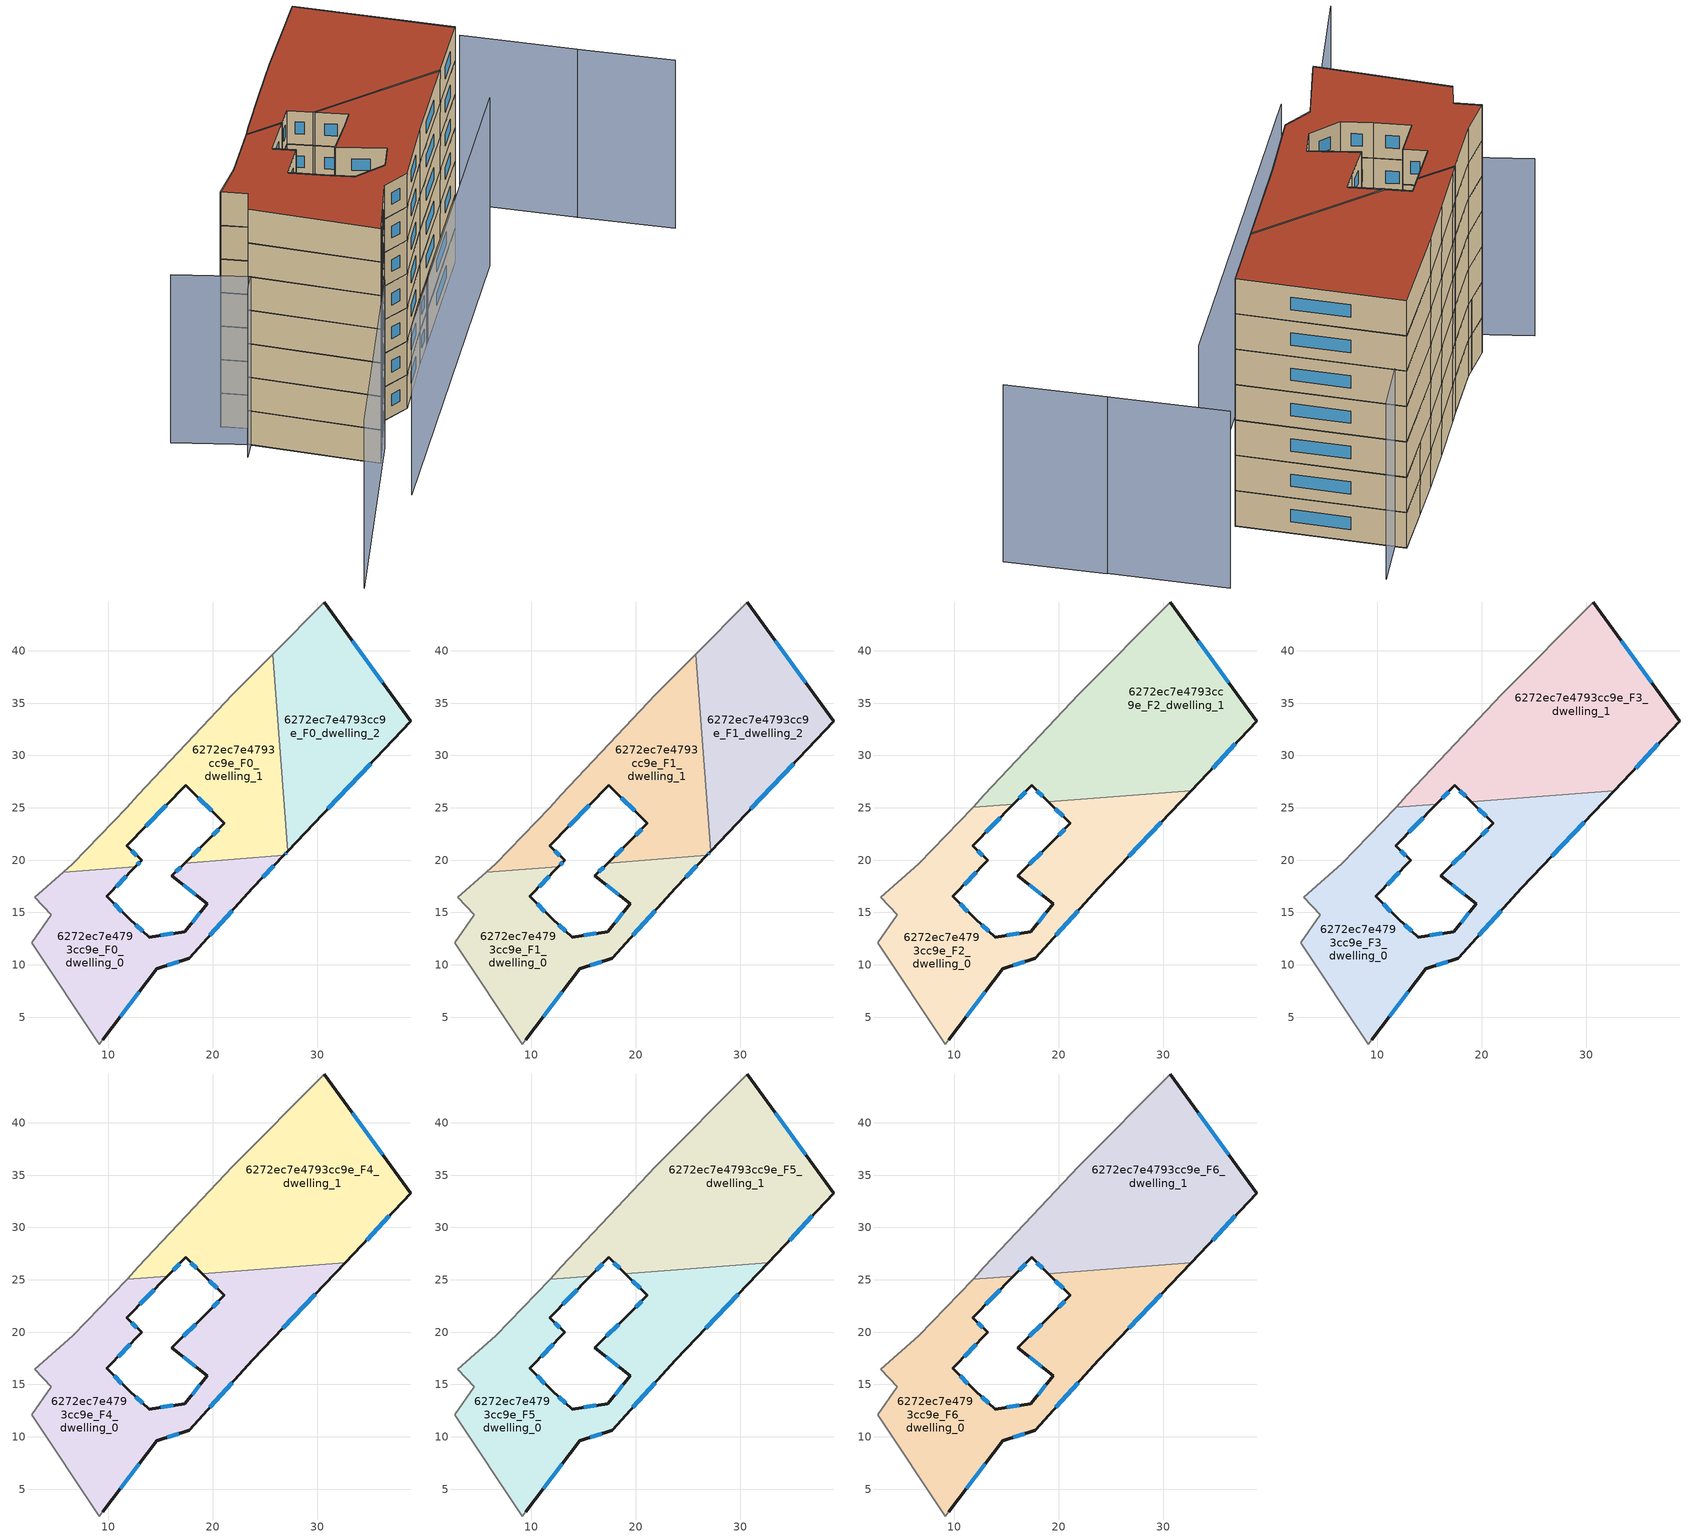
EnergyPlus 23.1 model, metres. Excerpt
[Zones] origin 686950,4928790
6272ec7e4793cc9e_F0_dwelling_0
 floor ground (EU_floor_Construction): 17.75,10.62 23.84,17.35 26.77,20.45 17.31,19.72 16.08,18.5 19.45,15.82 17.33,13.17 13.91,12.66 12.02,14.38 9.86,16.54 12.6,19.36 5.71,18.83 2.98,16.44 4.58,14.78 2.69,12.1 9.17,2.43 9.48,2.84 14.66,9.63 z0
 wall outside (EU_wall_Construction): 12.6,19.36 9.86,16.54 12.02,14.38 13.91,12.66 17.33,13.17 19.45,15.82 16.08,18.5 17.31,19.72 / 26.77,20.45 23.84,17.35 17.75,10.62 14.66,9.63 9.48,2.84 z0:3
 wall adiabatic (EU_wall_Construction): 9.48,2.84 9.17,2.43 2.69,12.1 4.58,14.78 2.98,16.44 5.71,18.83 z0:3
 wall to 6272ec7e4793cc9e_F0_dwelling_1 (EU_wall_Construction): 5.71,18.83 12.6,19.36 / 17.31,19.72 26.77,20.45 z0:3
 window (EU_Window_Construction): 12.97,7.43 11.16,5.05 / 11.71,18.45 10.75,17.46 / 10.56,15.84 11.31,15.09 / 12.63,13.82 13.29,13.22 / 15.02,12.82 16.21,13 / 18.02,14.03 18.76,14.95 / 18.35,16.69 17.17,17.63 / 16.48,18.9 16.91,19.33 / 25.82,19.44 24.79,18.36 / 21.86,15.17 19.73,12.81 / 16.74,10.3 15.66,9.96 z0.98:2.02
6272ec7e4793cc9e_F0_dwelling_1
 floor ground (EU_floor_Construction): 26.77,20.45 27.16,20.86 25.71,39.68 21.92,35.83 17.46,31.12 12.88,26.23 11.78,25.01 6.63,19.63 5.71,18.83 12.6,19.36 13.2,19.97 11.78,21.37 17.4,27.13 21.11,23.52 19.46,21.83 17.31,19.72 z0
 wall outside (EU_wall_Construction): 27.16,20.86 26.77,20.45 / 17.31,19.72 19.46,21.83 21.11,23.52 17.4,27.13 11.78,21.37 13.2,19.97 12.6,19.36 z0:3
 wall adiabatic (EU_wall_Construction): 5.71,18.83 6.63,19.63 11.78,25.01 12.88,26.23 17.46,31.12 21.92,35.83 25.71,39.68 z0:3
 wall to 6272ec7e4793cc9e_F0_dwelling_2 (EU_wall_Construction): 25.71,39.68 27.16,20.86 z0:3
 window (EU_Window_Construction): 27.03,20.72 26.9,20.58 / 18.01,20.41 18.76,21.15 / 19.99,22.38 20.57,22.97 / 19.9,24.7 18.6,25.96 / 15.57,25.26 13.6,23.24 / 12.24,20.91 12.74,20.43 / 13,19.78 12.79,19.56 z0.98:2.02
6272ec7e4793cc9e_F0_dwelling_2
 floor ground (EU_floor_Construction): 27.16,20.86 38.92,33.25 30.63,44.66 25.71,39.68 z0
 wall outside (EU_wall_Construction): 30.63,44.66 38.92,33.25 27.16,20.86 z0:3
 wall adiabatic (EU_wall_Construction): 25.71,39.68 30.63,44.66 z0:3
 window (EU_Window_Construction): 35.09,29.22 30.98,24.89 / 33.32,40.95 36.22,36.96 z0.98:2.02
6272ec7e4793cc9e_F1_dwelling_0
 floor to 6272ec7e4793cc9e_F0_dwelling_0 (EU_floor_Construction): 17.75,10.62 23.84,17.35 26.77,20.45 17.31,19.72 16.08,18.5 19.45,15.82 17.33,13.17 13.91,12.66 12.02,14.38 9.86,16.54 12.6,19.36 5.71,18.83 2.98,16.44 4.58,14.78 2.69,12.1 9.17,2.43 9.48,2.84 14.66,9.63 z3
 wall outside (EU_wall_Construction): 12.6,19.36 9.86,16.54 12.02,14.38 13.91,12.66 17.33,13.17 19.45,15.82 16.08,18.5 17.31,19.72 / 26.77,20.45 23.84,17.35 17.75,10.62 14.66,9.63 9.48,2.84 z3:6
 wall adiabatic (EU_wall_Construction): 9.48,2.84 9.17,2.43 2.69,12.1 4.58,14.78 2.98,16.44 5.71,18.83 z3:6
 wall to 6272ec7e4793cc9e_F1_dwelling_1 (EU_wall_Construction): 5.71,18.83 12.6,19.36 / 17.31,19.72 26.77,20.45 z3:6
 window (EU_Window_Construction): 12.97,7.43 11.16,5.05 / 11.71,18.45 10.75,17.46 / 10.56,15.84 11.31,15.09 / 12.63,13.82 13.29,13.22 / 15.02,12.82 16.21,13 / 18.02,14.03 18.76,14.95 / 18.35,16.69 17.17,17.63 / 16.48,18.9 16.91,19.33 / 25.82,19.44 24.79,18.36 / 21.86,15.17 19.73,12.81 / 16.74,10.3 15.66,9.96 z3.98:5.02
6272ec7e4793cc9e_F1_dwelling_1
 floor to 6272ec7e4793cc9e_F0_dwelling_1 (EU_floor_Construction): 26.77,20.45 27.16,20.86 25.71,39.68 21.92,35.83 17.46,31.12 12.88,26.23 11.78,25.01 6.63,19.63 5.71,18.83 12.6,19.36 13.2,19.97 11.78,21.37 17.4,27.13 21.11,23.52 19.46,21.83 17.31,19.72 z3
 wall outside (EU_wall_Construction): 27.16,20.86 26.77,20.45 / 17.31,19.72 19.46,21.83 21.11,23.52 17.4,27.13 11.78,21.37 13.2,19.97 12.6,19.36 z3:6
 wall adiabatic (EU_wall_Construction): 5.71,18.83 6.63,19.63 11.78,25.01 12.88,26.23 17.46,31.12 21.92,35.83 25.71,39.68 z3:6
 wall to 6272ec7e4793cc9e_F1_dwelling_2 (EU_wall_Construction): 25.71,39.68 27.16,20.86 z3:6
 window (EU_Window_Construction): 27.03,20.72 26.9,20.58 / 18.01,20.41 18.76,21.15 / 19.99,22.38 20.57,22.97 / 19.9,24.7 18.6,25.96 / 15.57,25.26 13.6,23.24 / 12.24,20.91 12.74,20.43 / 13,19.78 12.79,19.56 z3.98:5.02
6272ec7e4793cc9e_F1_dwelling_2
 floor to 6272ec7e4793cc9e_F0_dwelling_2 (EU_floor_Construction): 27.16,20.86 38.92,33.25 30.63,44.66 25.71,39.68 z3
 wall outside (EU_wall_Construction): 30.63,44.66 38.92,33.25 27.16,20.86 z3:6
 wall adiabatic (EU_wall_Construction): 25.71,39.68 30.63,44.66 z3:6
 window (EU_Window_Construction): 35.09,29.22 30.98,24.89 / 33.32,40.95 36.22,36.96 z3.98:5.02
6272ec7e4793cc9e_F2_dwelling_0
 floor to 6272ec7e4793cc9e_F1_dwelling_0 (EU_floor_Construction): 17.75,10.62 23.84,17.35 24.56,20.28 17.31,19.72 16.08,18.5 19.45,15.82 17.33,13.17 13.91,12.66 12.02,14.38 9.86,16.54 12.6,19.36 5.71,18.83 2.98,16.44 4.58,14.78 2.69,12.1 9.17,2.43 9.48,2.84 14.66,9.63 z6; 23.84,17.35 26.77,20.45 24.56,20.28 z6
 floor to 6272ec7e4793cc9e_F1_dwelling_1 (EU_floor_Construction): 26.77,20.45 27.16,20.86 24.95,21.83 24.56,20.28 z6; 13.2,19.97 11.78,21.37 15.65,25.34 11.81,25.05 11.78,25.01 6.63,19.63 5.71,18.83 12.6,19.36 z6; 24.56,20.28 24.95,21.83 21.11,23.52 19.46,21.83 17.31,19.72 z6; 24.95,21.83 26.02,26.14 18.98,25.6 21.11,23.52 z6; 27.16,20.86 26.75,26.19 26.02,26.14 24.95,21.83 z6
 floor to 6272ec7e4793cc9e_F1_dwelling_2 (EU_floor_Construction): 27.16,20.86 32.65,26.64 26.75,26.19 z6
 wall outside (EU_wall_Construction): 15.65,25.34 11.78,21.37 13.2,19.97 9.86,16.54 12.02,14.38 13.91,12.66 17.33,13.17 19.45,15.82 16.08,18.5 19.46,21.83 21.11,23.52 18.98,25.6 / 32.65,26.64 23.84,17.35 17.75,10.62 14.66,9.63 9.48,2.84 z6:9
 wall adiabatic (EU_wall_Construction): 9.48,2.84 9.17,2.43 2.69,12.1 4.58,14.78 2.98,16.44 6.63,19.63 11.78,25.01 11.81,25.05 z6:9
 wall to 6272ec7e4793cc9e_F2_dwelling_1 (EU_wall_Construction): 11.81,25.05 15.65,25.34 / 18.98,25.6 32.65,26.65 z6:9
 window (EU_Window_Construction): 12.97,7.43 11.16,5.05 / 14.39,24.05 13.04,22.66 / 12.24,20.91 12.74,20.43 / 12.11,18.86 10.94,17.66 / 10.56,15.84 11.31,15.09 / 12.63,13.82 13.29,13.22 / 15.02,12.82 16.21,13 / 18.02,14.03 18.76,14.95 / 18.35,16.69 17.17,17.63 / 17.18,19.59 18.36,20.75 / 19.99,22.38 20.57,22.97 / 20.41,24.2 19.67,24.92 / 29.78,23.62 26.7,20.38 / 21.86,15.17 19.73,12.81 / 16.74,10.3 15.66,9.96 z6.98:8.02
6272ec7e4793cc9e_F2_dwelling_1
 floor to 6272ec7e4793cc9e_F1_dwelling_1 (EU_floor_Construction): 26.75,26.19 25.71,39.68 21.92,35.83 17.46,31.12 12.88,26.23 11.81,25.05 15.65,25.34 17.4,27.13 18.98,25.6 z6
 floor to 6272ec7e4793cc9e_F1_dwelling_2 (EU_floor_Construction): 32.65,26.64 38.92,33.25 30.63,44.66 25.71,39.68 26.75,26.19 z6
 wall outside (EU_wall_Construction): 30.63,44.66 38.92,33.25 32.65,26.64 / 18.98,25.6 17.4,27.13 15.65,25.34 z6:9
 wall adiabatic (EU_wall_Construction): 11.81,25.05 12.88,26.23 17.46,31.12 21.92,35.83 30.63,44.66 z6:9
 window (EU_Window_Construction): 16.83,26.55 16.22,25.92 / 33.32,40.95 36.22,36.96 / 36.88,31.1 34.69,28.79 / 18.46,26.1 17.91,26.63 z6.98:8.02
6272ec7e4793cc9e_F3_dwelling_0
 floor to 6272ec7e4793cc9e_F2_dwelling_0 (EU_floor_Construction): 17.75,10.62 23.84,17.35 32.65,26.64 18.98,25.6 21.11,23.52 19.46,21.83 16.08,18.5 19.45,15.82 17.33,13.17 13.91,12.66 12.02,14.38 9.86,16.54 13.2,19.97 11.78,21.37 15.65,25.34 11.81,25.05 11.78,25.01 6.63,19.63 2.98,16.44 4.58,14.78 2.69,12.1 9.17,2.43 9.48,2.84 14.66,9.63 z9
 wall outside (EU_wall_Construction): 15.65,25.34 11.78,21.37 13.2,19.97 9.86,16.54 12.02,14.38 13.91,12.66 17.33,13.17 19.45,15.82 16.08,18.5 19.46,21.83 21.11,23.52 18.98,25.6 / 32.65,26.64 23.84,17.35 17.75,10.62 14.66,9.63 9.48,2.84 z9:12
 wall adiabatic (EU_wall_Construction): 9.48,2.84 9.17,2.43 2.69,12.1 4.58,14.78 2.98,16.44 6.63,19.63 11.78,25.01 11.81,25.05 z9:12
 wall to 6272ec7e4793cc9e_F3_dwelling_1 (EU_wall_Construction): 11.81,25.05 15.65,25.34 / 18.98,25.6 32.65,26.65 z9:12
 window (EU_Window_Construction): 12.97,7.43 11.16,5.05 / 14.39,24.05 13.04,22.66 / 12.24,20.91 12.74,20.43 / 12.11,18.86 10.94,17.66 / 10.56,15.84 11.31,15.09 / 12.63,13.82 13.29,13.22 / 15.02,12.82 16.21,13 / 18.02,14.03 18.76,14.95 / 18.35,16.69 17.17,17.63 / 17.18,19.59 18.36,20.75 / 19.99,22.38 20.57,22.97 / 20.41,24.2 19.67,24.92 / 29.78,23.62 26.7,20.38 / 21.86,15.17 19.73,12.81 / 16.74,10.3 15.66,9.96 z9.98:11.02
6272ec7e4793cc9e_F3_dwelling_1
 floor to 6272ec7e4793cc9e_F2_dwelling_1 (EU_floor_Construction): 32.65,26.64 38.92,33.25 30.63,44.66 21.92,35.83 17.46,31.12 12.88,26.23 11.81,25.05 15.65,25.34 17.4,27.13 18.98,25.6 z9
 wall outside (EU_wall_Construction): 30.63,44.66 38.92,33.25 32.65,26.64 / 18.98,25.6 17.4,27.13 15.65,25.34 z9:12
 wall adiabatic (EU_wall_Construction): 11.81,25.05 12.88,26.23 17.46,31.12 21.92,35.83 30.63,44.66 z9:12
 window (EU_Window_Construction): 16.83,26.55 16.22,25.92 / 33.32,40.95 36.22,36.96 / 36.88,31.1 34.69,28.79 / 18.46,26.1 17.91,26.63 z9.98:11.02
6272ec7e4793cc9e_F4_dwelling_0
 floor to 6272ec7e4793cc9e_F3_dwelling_0 (EU_floor_Construction): 17.75,10.62 23.84,17.35 32.65,26.64 18.98,25.6 21.11,23.52 19.46,21.83 16.08,18.5 19.45,15.82 17.33,13.17 13.91,12.66 12.02,14.38 9.86,16.54 13.2,19.97 11.78,21.37 15.65,25.34 11.81,25.05 11.78,25.01 6.63,19.63 2.98,16.44 4.58,14.78 2.69,12.1 9.17,2.43 9.48,2.84 14.66,9.63 z12
 wall outside (EU_wall_Construction): 15.65,25.34 11.78,21.37 13.2,19.97 9.86,16.54 12.02,14.38 13.91,12.66 17.33,13.17 19.45,15.82 16.08,18.5 19.46,21.83 21.11,23.52 18.98,25.6 / 32.65,26.64 23.84,17.35 17.75,10.62 14.66,9.63 9.48,2.84 z12:15
 wall adiabatic (EU_wall_Construction): 9.48,2.84 9.17,2.43 2.69,12.1 4.58,14.78 2.98,16.44 6.63,19.63 11.78,25.01 11.81,25.05 z12:15
 wall to 6272ec7e4793cc9e_F4_dwelling_1 (EU_wall_Construction): 11.81,25.05 15.65,25.34 / 18.98,25.6 32.65,26.65 z12:15
 window (EU_Window_Construction): 12.97,7.43 11.16,5.05 / 14.39,24.05 13.04,22.66 / 12.24,20.91 12.74,20.43 / 12.11,18.86 10.94,17.66 / 10.56,15.84 11.31,15.09 / 12.63,13.82 13.29,13.22 / 15.02,12.82 16.21,13 / 18.02,14.03 18.76,14.95 / 18.35,16.69 17.17,17.63 / 17.18,19.59 18.36,20.75 / 19.99,22.38 20.57,22.97 / 20.41,24.2 19.67,24.92 / 29.78,23.62 26.7,20.38 / 21.86,15.17 19.73,12.81 / 16.74,10.3 15.66,9.96 z12.98:14.02
6272ec7e4793cc9e_F4_dwelling_1
 floor to 6272ec7e4793cc9e_F3_dwelling_1 (EU_floor_Construction): 32.65,26.64 38.92,33.25 30.63,44.66 21.92,35.83 17.46,31.12 12.88,26.23 11.81,25.05 15.65,25.34 17.4,27.13 18.98,25.6 z12
 wall outside (EU_wall_Construction): 30.63,44.66 38.92,33.25 32.65,26.64 / 18.98,25.6 17.4,27.13 15.65,25.34 z12:15
 wall adiabatic (EU_wall_Construction): 11.81,25.05 12.88,26.23 17.46,31.12 21.92,35.83 30.63,44.66 z12:15
 window (EU_Window_Construction): 16.83,26.55 16.22,25.92 / 33.32,40.95 36.22,36.96 / 36.88,31.1 34.69,28.79 / 18.46,26.1 17.91,26.63 z12.98:14.02
6272ec7e4793cc9e_F5_dwelling_0
 floor to 6272ec7e4793cc9e_F4_dwelling_0 (EU_floor_Construction): 17.75,10.62 23.84,17.35 32.65,26.64 18.98,25.6 21.11,23.52 19.46,21.83 16.08,18.5 19.45,15.82 17.33,13.17 13.91,12.66 12.02,14.38 9.86,16.54 13.2,19.97 11.78,21.37 15.65,25.34 11.81,25.05 11.78,25.01 6.63,19.63 2.98,16.44 4.58,14.78 2.69,12.1 9.17,2.43 9.48,2.84 14.66,9.63 z15
 wall outside (EU_wall_Construction): 15.65,25.34 11.78,21.37 13.2,19.97 9.86,16.54 12.02,14.38 13.91,12.66 17.33,13.17 19.45,15.82 16.08,18.5 19.46,21.83 21.11,23.52 18.98,25.6 / 32.65,26.64 23.84,17.35 17.75,10.62 14.66,9.63 9.48,2.84 z15:18
 wall adiabatic (EU_wall_Construction): 9.48,2.84 9.17,2.43 2.69,12.1 4.58,14.78 2.98,16.44 6.63,19.63 11.78,25.01 11.81,25.05 z15:18
 wall to 6272ec7e4793cc9e_F5_dwelling_1 (EU_wall_Construction): 11.81,25.05 15.65,25.34 / 18.98,25.6 32.65,26.65 z15:18
 window (EU_Window_Construction): 12.97,7.43 11.16,5.05 / 14.39,24.05 13.04,22.66 / 12.24,20.91 12.74,20.43 / 12.11,18.86 10.94,17.66 / 10.56,15.84 11.31,15.09 / 12.63,13.82 13.29,13.22 / 15.02,12.82 16.21,13 / 18.02,14.03 18.76,14.95 / 18.35,16.69 17.17,17.63 / 17.18,19.59 18.36,20.75 / 19.99,22.38 20.57,22.97 / 20.41,24.2 19.67,24.92 / 29.78,23.62 26.7,20.38 / 21.86,15.17 19.73,12.81 / 16.74,10.3 15.66,9.96 z15.98:17.02
6272ec7e4793cc9e_F5_dwelling_1
 floor to 6272ec7e4793cc9e_F4_dwelling_1 (EU_floor_Construction): 32.65,26.64 38.92,33.25 30.63,44.66 21.92,35.83 17.46,31.12 12.88,26.23 11.81,25.05 15.65,25.34 17.4,27.13 18.98,25.6 z15
 wall outside (EU_wall_Construction): 30.63,44.66 38.92,33.25 32.65,26.64 / 18.98,25.6 17.4,27.13 15.65,25.34 z15:18
 wall adiabatic (EU_wall_Construction): 11.81,25.05 12.88,26.23 17.46,31.12 21.92,35.83 30.63,44.66 z15:18
 window (EU_Window_Construction): 16.83,26.55 16.22,25.92 / 33.32,40.95 36.22,36.96 / 36.88,31.1 34.69,28.79 / 18.46,26.1 17.91,26.63 z15.98:17.02
6272ec7e4793cc9e_F6_dwelling_0
 floor to 6272ec7e4793cc9e_F5_dwelling_0 (EU_floor_Construction): 17.75,10.62 23.84,17.35 32.65,26.64 18.98,25.6 21.11,23.52 19.46,21.83 16.08,18.5 19.45,15.82 17.33,13.17 13.91,12.66 12.02,14.38 9.86,16.54 13.2,19.97 11.78,21.37 15.65,25.34 11.81,25.05 11.78,25.01 6.63,19.63 2.98,16.44 4.58,14.78 2.69,12.1 9.17,2.43 9.48,2.84 14.66,9.63 z18
 wall outside (EU_wall_Construction): 15.65,25.34 11.78,21.37 13.2,19.97 9.86,16.54 12.02,14.38 13.91,12.66 17.33,13.17 19.45,15.82 16.08,18.5 19.46,21.83 21.11,23.52 18.98,25.6 / 32.65,26.64 23.84,17.35 17.75,10.62 14.66,9.63 9.48,2.84 z18:21
 wall adiabatic (EU_wall_Construction): 9.48,2.84 9.17,2.43 2.69,12.1 4.58,14.78 2.98,16.44 6.63,19.63 11.78,25.01 11.81,25.05 z18:21
 wall to 6272ec7e4793cc9e_F6_dwelling_1 (EU_wall_Construction): 11.81,25.05 15.65,25.34 / 18.98,25.6 32.65,26.65 z18:21
 window (EU_Window_Construction): 12.97,7.43 11.16,5.05 / 14.39,24.05 13.04,22.66 / 12.24,20.91 12.74,20.43 / 12.11,18.86 10.94,17.66 / 10.56,15.84 11.31,15.09 / 12.63,13.82 13.29,13.22 / 15.02,12.82 16.21,13 / 18.02,14.03 18.76,14.95 / 18.35,16.69 17.17,17.63 / 17.18,19.59 18.36,20.75 / 19.99,22.38 20.57,22.97 / 20.41,24.2 19.67,24.92 / 29.78,23.62 26.7,20.38 / 21.86,15.17 19.73,12.81 / 16.74,10.3 15.66,9.96 z18.98:20.02
 roof outside (EU_roof_Construction): 32.65,26.64 23.84,17.35 17.75,10.62 14.66,9.63 9.48,2.84 9.17,2.43 2.69,12.1 4.58,14.78 2.98,16.44 6.63,19.63 11.78,25.01 11.81,25.05 15.65,25.34 11.78,21.37 13.2,19.97 9.86,16.54 12.02,14.38 13.91,12.66 17.33,13.17 19.45,15.82 16.08,18.5 19.46,21.83 21.11,23.52 18.98,25.6 z21
6272ec7e4793cc9e_F6_dwelling_1
 floor to 6272ec7e4793cc9e_F5_dwelling_1 (EU_floor_Construction): 32.65,26.64 38.92,33.25 30.63,44.66 21.92,35.83 17.46,31.12 12.88,26.23 11.81,25.05 15.65,25.34 17.4,27.13 18.98,25.6 z18
 wall outside (EU_wall_Construction): 30.63,44.66 38.92,33.25 32.65,26.64 / 18.98,25.6 17.4,27.13 15.65,25.34 z18:21
 wall adiabatic (EU_wall_Construction): 11.81,25.05 12.88,26.23 17.46,31.12 21.92,35.83 30.63,44.66 z18:21
 window (EU_Window_Construction): 16.83,26.55 16.22,25.92 / 33.32,40.95 36.22,36.96 / 36.88,31.1 34.69,28.79 / 18.46,26.1 17.91,26.63 z18.98:20.02
 roof outside (EU_roof_Construction): 30.63,44.66 38.92,33.25 32.65,26.64 18.98,25.6 17.4,27.13 15.65,25.34 11.81,25.05 12.88,26.23 17.46,31.12 21.92,35.83 z21
shading: -2.27,16.13 11.41,5.02 / 11.41,5.02 -7.22,-17.92 / 7.37,-4.32 40.77,30.99 / 35.54,48.73 1.06,9.97 / 57.72,28.41 52.53,35.08 / 52.57,35.02 46.44,43.03 z0:15
[Building]
EU S2 Campaign: North Axis=0; Terrain=City; Solar Distribution=FullExterior
[Site:Location]
Bologna: Latitude=44.5; Longitude=11.25; Time Zone=1; Elevation=37
[SizingPeriod:WeatherFileDays]
AnnualSizingPeriod: Begin Month=1; Begin Day of Month=1; End Month=12; End Day of Month=31; Day of Week for Start Day=Monday; Use Weather File Daylight Saving Period=No; Use Weather File Rain and Snow Indicators=No
[MATERIAL]
EU_InternalMass_Material: Roughness=MediumRough; Thickness=0.1; Conductivity=1; Density=1800; Specific Heat=900; Thermal Absorptance=0.9; Solar Absorptance=0.7; Visible Absorptance=0.7
[MATERIAL:NOMASS] Roughness=MediumRough; Thermal Absorptance=0.9; Solar Absorptance=0.7; Visible Absorptance=0.7
Name | Thermal Resistance
EU_wall_NoMass | 0.905828
EU_roof_NoMass | 0.37593
EU_floor_NoMass | 0.67114
[WINDOWMATERIAL:SIMPLEGLAZINGSYSTEM]
EU_Window_SimpleGlazing: UFactor=4.52486; Solar Heat Gain Coefficient=0.85; Visible Transmittance=0.85
[CONSTRUCTION]
EU_wall_Construction: EU_wall_NoMass
EU_roof_Construction: EU_roof_NoMass
EU_floor_Construction: EU_floor_NoMass
EU_InternalMass_Construction: EU_InternalMass_Material
EU_Window_Construction: EU_Window_SimpleGlazing
[ZONE] Type=1; Multiplier=1; Ceiling Height=autocalculate; Floor Area=autocalculate; Part of Total Floor Area=Yes
Name | Volume
6272ec7e4793cc9e_F0_dwelling_0 | 504.978
6272ec7e4793cc9e_F1_dwelling_0 | 504.979
6272ec7e4793cc9e_F2_dwelling_0 | 757.449
6272ec7e4793cc9e_F3_dwelling_0; 6272ec7e4793cc9e_F4_dwelling_0; 6272ec7e4793cc9e_F5_dwelling_0; 6272ec7e4793cc9e_F6_dwelling_0 | 757.458
6272ec7e4793cc9e_F0_dwelling_1 | 504.939
6272ec7e4793cc9e_F1_dwelling_1 | 504.938
6272ec7e4793cc9e_F2_dwelling_1 | 757.427
6272ec7e4793cc9e_F3_dwelling_1; 6272ec7e4793cc9e_F4_dwelling_1; 6272ec7e4793cc9e_F5_dwelling_1; 6272ec7e4793cc9e_F6_dwelling_1 | 757.43
6272ec7e4793cc9e_F0_dwelling_2 | 504.985
6272ec7e4793cc9e_F1_dwelling_2 | 504.983
[INTERNALMASS] Construction=EU_InternalMass_Construction
Name | Zone or ZoneList | Surface Area
6272ec7e4793cc9e_F0_dwelling_0_EU_InternalMass | 6272ec7e4793cc9e_F0_dwelling_0 | 168.326
6272ec7e4793cc9e_F0_dwelling_1_EU_InternalMass | 6272ec7e4793cc9e_F0_dwelling_1 | 168.312
6272ec7e4793cc9e_F0_dwelling_2_EU_InternalMass | 6272ec7e4793cc9e_F0_dwelling_2 | 168.323
6272ec7e4793cc9e_F1_dwelling_0_EU_InternalMass | 6272ec7e4793cc9e_F1_dwelling_0 | 168.326
6272ec7e4793cc9e_F1_dwelling_1_EU_InternalMass | 6272ec7e4793cc9e_F1_dwelling_1 | 168.312
6272ec7e4793cc9e_F1_dwelling_2_EU_InternalMass | 6272ec7e4793cc9e_F1_dwelling_2 | 168.323
6272ec7e4793cc9e_F2_dwelling_0_EU_InternalMass | 6272ec7e4793cc9e_F2_dwelling_0 | 252.485
6272ec7e4793cc9e_F2_dwelling_1_EU_InternalMass | 6272ec7e4793cc9e_F2_dwelling_1 | 252.477
6272ec7e4793cc9e_F3_dwelling_0_EU_InternalMass | 6272ec7e4793cc9e_F3_dwelling_0 | 252.485
6272ec7e4793cc9e_F3_dwelling_1_EU_InternalMass | 6272ec7e4793cc9e_F3_dwelling_1 | 252.477
6272ec7e4793cc9e_F4_dwelling_0_EU_InternalMass | 6272ec7e4793cc9e_F4_dwelling_0 | 252.485
6272ec7e4793cc9e_F4_dwelling_1_EU_InternalMass | 6272ec7e4793cc9e_F4_dwelling_1 | 252.477
6272ec7e4793cc9e_F5_dwelling_0_EU_InternalMass | 6272ec7e4793cc9e_F5_dwelling_0 | 252.485
6272ec7e4793cc9e_F5_dwelling_1_EU_InternalMass | 6272ec7e4793cc9e_F5_dwelling_1 | 252.477
6272ec7e4793cc9e_F6_dwelling_0_EU_InternalMass | 6272ec7e4793cc9e_F6_dwelling_0 | 252.485
6272ec7e4793cc9e_F6_dwelling_1_EU_InternalMass | 6272ec7e4793cc9e_F6_dwelling_1 | 252.477
[OTHEREQUIPMENT] Fuel Type=Electricity; Design Level Calculation Method=Watts/Area; Power per Zone Floor Area=1; Fraction Latent=0; Fraction Radiant=0; Fraction Lost=0; Carbon Dioxide Generation Rate=0; EndUse Subcategory=EU_Step8_InternalGains
Name | Zone or ZoneList or Space or SpaceList | Schedule
EU_Step8_InternalGain_6272ec7e4793cc9e_F0_dwelling_0_f000 | 6272ec7e4793cc9e_F0_dwelling_0 | EU_Step8_GainSchedule_6272ec7e4793cc9e_F0_dwelling_0_f000
EU_Step8_InternalGain_6272ec7e4793cc9e_F0_dwelling_1_f000 | 6272ec7e4793cc9e_F0_dwelling_1 | EU_Step8_GainSchedule_6272ec7e4793cc9e_F0_dwelling_1_f000
EU_Step8_InternalGain_6272ec7e4793cc9e_F0_dwelling_2_f000 | 6272ec7e4793cc9e_F0_dwelling_2 | EU_Step8_GainSchedule_6272ec7e4793cc9e_F0_dwelling_2_f000
EU_Step8_InternalGain_6272ec7e4793cc9e_F1_dwelling_0_f000 | 6272ec7e4793cc9e_F1_dwelling_0 | EU_Step8_GainSchedule_6272ec7e4793cc9e_F1_dwelling_0_f000
EU_Step8_InternalGain_6272ec7e4793cc9e_F1_dwelling_1_f000 | 6272ec7e4793cc9e_F1_dwelling_1 | EU_Step8_GainSchedule_6272ec7e4793cc9e_F1_dwelling_1_f000
EU_Step8_InternalGain_6272ec7e4793cc9e_F1_dwelling_2_f000 | 6272ec7e4793cc9e_F1_dwelling_2 | EU_Step8_GainSchedule_6272ec7e4793cc9e_F1_dwelling_2_f000
EU_Step8_InternalGain_6272ec7e4793cc9e_F2_dwelling_0_f000 | 6272ec7e4793cc9e_F2_dwelling_0 | EU_Step8_GainSchedule_6272ec7e4793cc9e_F2_dwelling_0_f000
EU_Step8_InternalGain_6272ec7e4793cc9e_F2_dwelling_1_f000 | 6272ec7e4793cc9e_F2_dwelling_1 | EU_Step8_GainSchedule_6272ec7e4793cc9e_F2_dwelling_1_f000
EU_Step8_InternalGain_6272ec7e4793cc9e_F3_dwelling_0_f000 | 6272ec7e4793cc9e_F3_dwelling_0 | EU_Step8_GainSchedule_6272ec7e4793cc9e_F3_dwelling_0_f000
EU_Step8_InternalGain_6272ec7e4793cc9e_F3_dwelling_1_f000 | 6272ec7e4793cc9e_F3_dwelling_1 | EU_Step8_GainSchedule_6272ec7e4793cc9e_F3_dwelling_1_f000
EU_Step8_InternalGain_6272ec7e4793cc9e_F4_dwelling_0_f000 | 6272ec7e4793cc9e_F4_dwelling_0 | EU_Step8_GainSchedule_6272ec7e4793cc9e_F4_dwelling_0_f000
EU_Step8_InternalGain_6272ec7e4793cc9e_F4_dwelling_1_f000 | 6272ec7e4793cc9e_F4_dwelling_1 | EU_Step8_GainSchedule_6272ec7e4793cc9e_F4_dwelling_1_f000
EU_Step8_InternalGain_6272ec7e4793cc9e_F5_dwelling_0_f000 | 6272ec7e4793cc9e_F5_dwelling_0 | EU_Step8_GainSchedule_6272ec7e4793cc9e_F5_dwelling_0_f000
EU_Step8_InternalGain_6272ec7e4793cc9e_F5_dwelling_1_f000 | 6272ec7e4793cc9e_F5_dwelling_1 | EU_Step8_GainSchedule_6272ec7e4793cc9e_F5_dwelling_1_f000
EU_Step8_InternalGain_6272ec7e4793cc9e_F6_dwelling_0_f000 | 6272ec7e4793cc9e_F6_dwelling_0 | EU_Step8_GainSchedule_6272ec7e4793cc9e_F6_dwelling_0_f000
EU_Step8_InternalGain_6272ec7e4793cc9e_F6_dwelling_1_f000 | 6272ec7e4793cc9e_F6_dwelling_1 | EU_Step8_GainSchedule_6272ec7e4793cc9e_F6_dwelling_1_f000
[ZONEVENTILATION:DESIGNFLOWRATE] Schedule=EU_AlwaysOn; Design Flow Rate Calculation Method=AirChanges/Hour; Air Changes per Hour=0.73129; Ventilation Type=Natural; Fan Pressure Rise=0; Fan Total Efficiency=1; Constant Term Coefficient=1; Temperature Term Coefficient=0; Velocity Term Coefficient=0; Velocity Squared Term Coefficient=0; Minimum Indoor Temperature=-100; Maximum Indoor Temperature=100; Delta Temperature=-100; Minimum Outdoor Temperature=-100; Maximum Outdoor Temperature=100; Maximum Wind Speed=40
Name | Zone or ZoneList or Space or SpaceList
EU_ConstantAir_6272ec7e4793cc9e_F0_dwelling_0 | 6272ec7e4793cc9e_F0_dwelling_0
EU_ConstantAir_6272ec7e4793cc9e_F0_dwelling_1 | 6272ec7e4793cc9e_F0_dwelling_1
EU_ConstantAir_6272ec7e4793cc9e_F0_dwelling_2 | 6272ec7e4793cc9e_F0_dwelling_2
EU_ConstantAir_6272ec7e4793cc9e_F1_dwelling_0 | 6272ec7e4793cc9e_F1_dwelling_0
EU_ConstantAir_6272ec7e4793cc9e_F1_dwelling_1 | 6272ec7e4793cc9e_F1_dwelling_1
EU_ConstantAir_6272ec7e4793cc9e_F1_dwelling_2 | 6272ec7e4793cc9e_F1_dwelling_2
EU_ConstantAir_6272ec7e4793cc9e_F2_dwelling_0 | 6272ec7e4793cc9e_F2_dwelling_0
EU_ConstantAir_6272ec7e4793cc9e_F2_dwelling_1 | 6272ec7e4793cc9e_F2_dwelling_1
EU_ConstantAir_6272ec7e4793cc9e_F3_dwelling_0 | 6272ec7e4793cc9e_F3_dwelling_0
EU_ConstantAir_6272ec7e4793cc9e_F3_dwelling_1 | 6272ec7e4793cc9e_F3_dwelling_1
EU_ConstantAir_6272ec7e4793cc9e_F4_dwelling_0 | 6272ec7e4793cc9e_F4_dwelling_0
EU_ConstantAir_6272ec7e4793cc9e_F4_dwelling_1 | 6272ec7e4793cc9e_F4_dwelling_1
EU_ConstantAir_6272ec7e4793cc9e_F5_dwelling_0 | 6272ec7e4793cc9e_F5_dwelling_0
EU_ConstantAir_6272ec7e4793cc9e_F5_dwelling_1 | 6272ec7e4793cc9e_F5_dwelling_1
EU_ConstantAir_6272ec7e4793cc9e_F6_dwelling_0 | 6272ec7e4793cc9e_F6_dwelling_0
EU_ConstantAir_6272ec7e4793cc9e_F6_dwelling_1 | 6272ec7e4793cc9e_F6_dwelling_1
[HVACTEMPLATE:THERMOSTAT] Constant Heating Setpoint=20; Constant Cooling Setpoint=50
EU_HeatOnly_6272ec7e4793cc9e_F0_dwelling_0; EU_HeatOnly_6272ec7e4793cc9e_F0_dwelling_1; EU_HeatOnly_6272ec7e4793cc9e_F0_dwelling_2; EU_HeatOnly_6272ec7e4793cc9e_F1_dwelling_0; EU_HeatOnly_6272ec7e4793cc9e_F1_dwelling_1; EU_HeatOnly_6272ec7e4793cc9e_F1_dwelling_2; EU_HeatOnly_6272ec7e4793cc9e_F2_dwelling_0; EU_HeatOnly_6272ec7e4793cc9e_F2_dwelling_1; EU_HeatOnly_6272ec7e4793cc9e_F3_dwelling_0; EU_HeatOnly_6272ec7e4793cc9e_F3_dwelling_1; EU_HeatOnly_6272ec7e4793cc9e_F4_dwelling_0; EU_HeatOnly_6272ec7e4793cc9e_F4_dwelling_1; EU_HeatOnly_6272ec7e4793cc9e_F5_dwelling_0; EU_HeatOnly_6272ec7e4793cc9e_F5_dwelling_1; EU_HeatOnly_6272ec7e4793cc9e_F6_dwelling_0; EU_HeatOnly_6272ec7e4793cc9e_F6_dwelling_1
[HVACTEMPLATE:ZONE:IDEALLOADSAIRSYSTEM] System Availability Schedule=EU_AlwaysOn; Maximum Heating Supply Air Temperature=50; Minimum Cooling Supply Air Temperature=13; Maximum Heating Supply Air Humidity Ratio=0.0156; Minimum Cooling Supply Air Humidity Ratio=0.0077; Heating Limit=NoLimit; Cooling Limit=NoLimit; Heating Availability Schedule=EU_AlwaysOn; Cooling Availability Schedule=EU_CoolingOff; Dehumidification Control Type=ConstantSensibleHeatRatio; Cooling Sensible Heat Ratio=0.7; Dehumidification Setpoint=60; Humidification Control Type=None; Humidification Setpoint=30; Outdoor Air Method=None; Outdoor Air Flow Rate per Person=0.00944; Outdoor Air Flow Rate per Zone Floor Area=0; Outdoor Air Flow Rate per Zone=0; Demand Controlled Ventilation Type=None; Outdoor Air Economizer Type=NoEconomizer; Heat Recovery Type=None; Sensible Heat Recovery Effectiveness=0.7; Latent Heat Recovery Effectiveness=0.65
Name | Template Thermostat
6272ec7e4793cc9e_F0_dwelling_0 | EU_HeatOnly_6272ec7e4793cc9e_F0_dwelling_0
6272ec7e4793cc9e_F0_dwelling_1 | EU_HeatOnly_6272ec7e4793cc9e_F0_dwelling_1
6272ec7e4793cc9e_F0_dwelling_2 | EU_HeatOnly_6272ec7e4793cc9e_F0_dwelling_2
6272ec7e4793cc9e_F1_dwelling_0 | EU_HeatOnly_6272ec7e4793cc9e_F1_dwelling_0
6272ec7e4793cc9e_F1_dwelling_1 | EU_HeatOnly_6272ec7e4793cc9e_F1_dwelling_1
6272ec7e4793cc9e_F1_dwelling_2 | EU_HeatOnly_6272ec7e4793cc9e_F1_dwelling_2
6272ec7e4793cc9e_F2_dwelling_0 | EU_HeatOnly_6272ec7e4793cc9e_F2_dwelling_0
6272ec7e4793cc9e_F2_dwelling_1 | EU_HeatOnly_6272ec7e4793cc9e_F2_dwelling_1
6272ec7e4793cc9e_F3_dwelling_0 | EU_HeatOnly_6272ec7e4793cc9e_F3_dwelling_0
6272ec7e4793cc9e_F3_dwelling_1 | EU_HeatOnly_6272ec7e4793cc9e_F3_dwelling_1
6272ec7e4793cc9e_F4_dwelling_0 | EU_HeatOnly_6272ec7e4793cc9e_F4_dwelling_0
6272ec7e4793cc9e_F4_dwelling_1 | EU_HeatOnly_6272ec7e4793cc9e_F4_dwelling_1
6272ec7e4793cc9e_F5_dwelling_0 | EU_HeatOnly_6272ec7e4793cc9e_F5_dwelling_0
6272ec7e4793cc9e_F5_dwelling_1 | EU_HeatOnly_6272ec7e4793cc9e_F5_dwelling_1
6272ec7e4793cc9e_F6_dwelling_0 | EU_HeatOnly_6272ec7e4793cc9e_F6_dwelling_0
6272ec7e4793cc9e_F6_dwelling_1 | EU_HeatOnly_6272ec7e4793cc9e_F6_dwelling_1
[SIZING:ZONE] Zone Cooling Design Supply Air Temperature Input Method=SupplyAirTemperature; Zone Cooling Design Supply Air Temperature=13; Zone Heating Design Supply Air Temperature Input Method=SupplyAirTemperature; Zone Heating Design Supply Air Temperature=50; Zone Cooling Design Supply Air Humidity Ratio=0.008; Zone Heating Design Supply Air Humidity Ratio=0.008; Cooling Design Air Flow Method=DesignDay; Cooling Design Air Flow Rate=0; Cooling Minimum Air Flow per Zone Floor Area=0.000762; Cooling Minimum Air Flow=0; Cooling Minimum Air Flow Fraction=0.2; Heating Design Air Flow Method=DesignDay; Heating Design Air Flow Rate=0; Heating Maximum Air Flow per Zone Floor Area=0.002032; Heating Maximum Air Flow=0.141576; Heating Maximum Air Flow Fraction=0.3; Account for Dedicated Outdoor Air System=No; Dedicated Outdoor Air System Control Strategy=NeutralSupplyAir; Dedicated Outdoor Air Low Setpoint Temperature for Design=autosize; Dedicated Outdoor Air High Setpoint Temperature for Design=autosize; Zone Load Sizing Method=Sensible Load Only No Latent Load; Zone Latent Cooling Design Supply Air Humidity Ratio Input Method=HumidityRatioDifference; Zone Cooling Design Supply Air Humidity Ratio Difference=0.005; Zone Latent Heating Design Supply Air Humidity Ratio Input Method=HumidityRatioDifference; Zone Humidification Design Supply Air Humidity Ratio Difference=0.005
6272ec7e4793cc9e_F0_dwelling_0; 6272ec7e4793cc9e_F0_dwelling_1; 6272ec7e4793cc9e_F0_dwelling_2; 6272ec7e4793cc9e_F1_dwelling_0; 6272ec7e4793cc9e_F1_dwelling_1; 6272ec7e4793cc9e_F1_dwelling_2; 6272ec7e4793cc9e_F2_dwelling_0; 6272ec7e4793cc9e_F2_dwelling_1; 6272ec7e4793cc9e_F3_dwelling_0; 6272ec7e4793cc9e_F3_dwelling_1; 6272ec7e4793cc9e_F4_dwelling_0; 6272ec7e4793cc9e_F4_dwelling_1; 6272ec7e4793cc9e_F5_dwelling_0; 6272ec7e4793cc9e_F5_dwelling_1; 6272ec7e4793cc9e_F6_dwelling_0; 6272ec7e4793cc9e_F6_dwelling_1
[SCHEDULE:CONSTANT]
Name | Hourly Value
EU_AlwaysOn | 1
EU_CoolingOff | 0
[SCHEDULE:FILE] Column Number=1; Rows to Skip at Top=0; Number of Hours of Data=8760; Column Separator=Comma; Interpolate to Timestep=No; Minutes per Item=60; Adjust Schedule for Daylight Savings=Yes
Name | File
EU_Step8_GainSchedule_6272ec7e4793cc9e_F0_dwelling_0_f000 | ../../schedules/6272ec7e4793cc9e/6272ec7e4793cc9e_F0_dwelling_0_f000_gain.csv
EU_Step8_GainSchedule_6272ec7e4793cc9e_F0_dwelling_1_f000 | ../../schedules/6272ec7e4793cc9e/6272ec7e4793cc9e_F0_dwelling_1_f000_gain.csv
EU_Step8_GainSchedule_6272ec7e4793cc9e_F0_dwelling_2_f000 | ../../schedules/6272ec7e4793cc9e/6272ec7e4793cc9e_F0_dwelling_2_f000_gain.csv
EU_Step8_GainSchedule_6272ec7e4793cc9e_F1_dwelling_0_f000 | ../../schedules/6272ec7e4793cc9e/6272ec7e4793cc9e_F1_dwelling_0_f000_gain.csv
EU_Step8_GainSchedule_6272ec7e4793cc9e_F1_dwelling_1_f000 | ../../schedules/6272ec7e4793cc9e/6272ec7e4793cc9e_F1_dwelling_1_f000_gain.csv
EU_Step8_GainSchedule_6272ec7e4793cc9e_F1_dwelling_2_f000 | ../../schedules/6272ec7e4793cc9e/6272ec7e4793cc9e_F1_dwelling_2_f000_gain.csv
EU_Step8_GainSchedule_6272ec7e4793cc9e_F2_dwelling_0_f000 | ../../schedules/6272ec7e4793cc9e/6272ec7e4793cc9e_F2_dwelling_0_f000_gain.csv
EU_Step8_GainSchedule_6272ec7e4793cc9e_F2_dwelling_1_f000 | ../../schedules/6272ec7e4793cc9e/6272ec7e4793cc9e_F2_dwelling_1_f000_gain.csv
EU_Step8_GainSchedule_6272ec7e4793cc9e_F3_dwelling_0_f000 | ../../schedules/6272ec7e4793cc9e/6272ec7e4793cc9e_F3_dwelling_0_f000_gain.csv
EU_Step8_GainSchedule_6272ec7e4793cc9e_F3_dwelling_1_f000 | ../../schedules/6272ec7e4793cc9e/6272ec7e4793cc9e_F3_dwelling_1_f000_gain.csv
EU_Step8_GainSchedule_6272ec7e4793cc9e_F4_dwelling_0_f000 | ../../schedules/6272ec7e4793cc9e/6272ec7e4793cc9e_F4_dwelling_0_f000_gain.csv
EU_Step8_GainSchedule_6272ec7e4793cc9e_F4_dwelling_1_f000 | ../../schedules/6272ec7e4793cc9e/6272ec7e4793cc9e_F4_dwelling_1_f000_gain.csv
EU_Step8_GainSchedule_6272ec7e4793cc9e_F5_dwelling_0_f000 | ../../schedules/6272ec7e4793cc9e/6272ec7e4793cc9e_F5_dwelling_0_f000_gain.csv
EU_Step8_GainSchedule_6272ec7e4793cc9e_F5_dwelling_1_f000 | ../../schedules/6272ec7e4793cc9e/6272ec7e4793cc9e_F5_dwelling_1_f000_gain.csv
EU_Step8_GainSchedule_6272ec7e4793cc9e_F6_dwelling_0_f000 | ../../schedules/6272ec7e4793cc9e/6272ec7e4793cc9e_F6_dwelling_0_f000_gain.csv
EU_Step8_GainSchedule_6272ec7e4793cc9e_F6_dwelling_1_f000 | ../../schedules/6272ec7e4793cc9e/6272ec7e4793cc9e_F6_dwelling_1_f000_gain.csv
